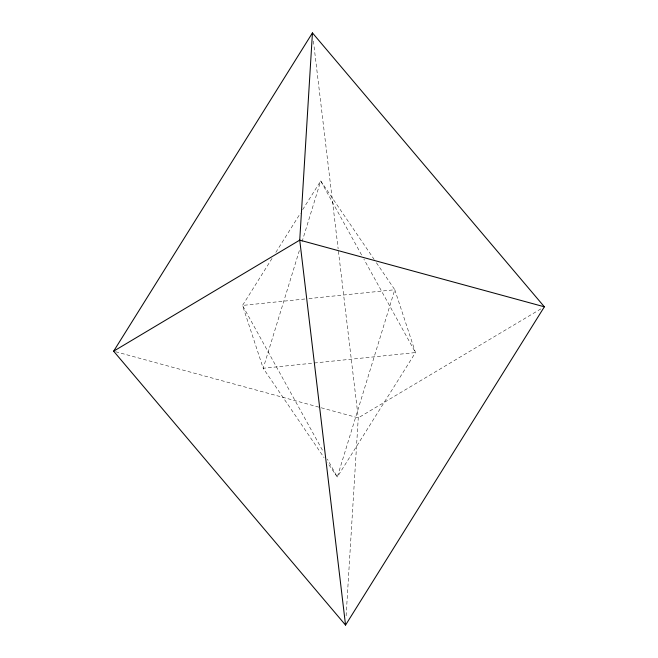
<?xml version="1.0" encoding="UTF-8"?>
<svg xmlns="http://www.w3.org/2000/svg" width="658" height="658" viewBox="0 0 658 658"><rect width="100%" height="100%" fill="white"/><g stroke="black" fill="none" stroke-linecap="round" stroke-linejoin="round"><path stroke-width="0.49" stroke-dasharray="3.29 2.47" d="M346.116 615.863L358.265 417.871L338.261 249.834M299.341 250.583L263.2 368.266L324.065 457.655M302.047 241.757L320.717 180.95L374.122 259.375M272.042 258.421L242.514 305.427L263.2 368.266L313.282 363.109M275.875 252.327L300.484 213.159M302.672 209.672L320.717 180.95L361.9 255.534M540.835 308.915L358.265 417.871L113.637 351.191M304.851 299.003L242.514 305.427L323.382 451.89M308.939 298.576L394.792 289.734L415.486 352.573L337.274 477.05L327.511 462.714M314.302 363.002L415.486 352.573L363.89 259.129M376.417 262.748L394.792 289.734L337.274 477.05L327.355 459.078M313.414 41.051L338.146 248.814"/><path stroke-width="0.99" d="M312.443 32.9L299.735 240.129L345.549 625.1L544.363 306.809L312.443 32.9L113.637 351.191L345.549 625.1M113.637 351.191L299.735 240.129L544.363 306.809"/></g></svg>
